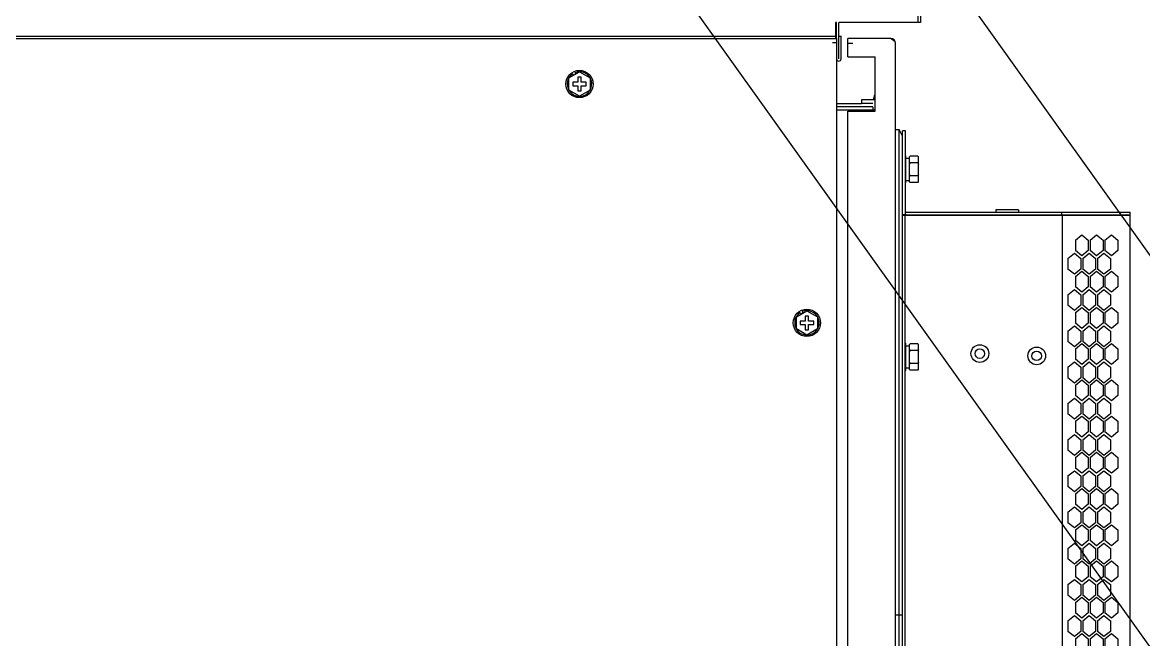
# Model space of a CAD drawing. Extents: x 61367 to 140945, y -1257 to 25588.
# Drawn here: x 83230.6 to 83723.6, y 20165.8 to 20437.2 of the extents above; entities that cross this region are included whole.
import ezdxf

# ---------------------------------------------------------------- set-up
doc = ezdxf.new("R2010")
doc.units = 0
doc.header["$MEASUREMENT"] = 0
doc.layers.get('0').update_dxf_attribs({"linetype": 'CONTINUOUS'})
for name, color, linetype in [('2401-00300-M6-16HWMC_0', 7, 'CONTINUOUS'), ('2401-00336-S-M6-12HWM_0', 7, 'CONTINUOUS'), ('4209-0510_0', 7, 'CONTINUOUS'), ('4212-40888_0_0', 7, 'CONTINUOUS'), ('4212-68099_1_0', 7, 'CONTINUOUS'), ('4212-73754_1_0', 7, 'CONTINUOUS'), ('4212-98011_2_2_0', 7, 'CONTINUOUS'), ('4212-98011_2_3_0', 7, 'CONTINUOUS'), ('4212-KH001_041_0', 7, 'CONTINUOUS'), ('4212-KH011_041_0', 7, 'CONTINUOUS'), ('4212-Y040801_1_1_0', 7, 'CONTINUOUS'), ('4212-Y040801_1_2_0', 7, 'CONTINUOUS'), ('4215-0412-2_0', 7, 'CONTINUOUS'), ('YT-50-01_AF0_1_0', 7, 'CONTINUOUS'), ('YT-50-01_AF0_2_0', 7, 'CONTINUOUS')]:
    doc.layers.add(name, color=color, linetype=linetype)

# ---------------------------------------------------------------- blocks, each defined once
blk = doc.blocks.new('RYTYHTR')
at = {"layer": '2401-00300-M6-16HWMC_0', "color": 7, "linetype": 'Continuous'}
for p, q in [((-34377.04, -67530.49), (-34372.4, -67527.81)), ((-34375.42, -67528.71), (-34374.89, -67529.24)), ((-34373.99, -67528.73), (-34374.5, -67528.22)), ((-34373.15, -67530.16), (-34373.15, -67532.41)), ((-34371.65, -67530.16), (-34373.15, -67530.16)), ((-34372.4, -67527.81), (-34367.77, -67530.49)), ((-34371.65, -67532.41), (-34371.65, -67530.16)), ((-34377.04, -67535.84), (-34377.04, -67530.49)), ((-34375.4, -67532.41), (-34375.4, -67533.91)), ((-34373.15, -67532.41), (-34375.4, -67532.41)), ((-34375.4, -67533.91), (-34373.15, -67533.91)), ((-34373.15, -67533.91), (-34373.15, -67536.16)), ((-34369.4, -67532.41), (-34371.65, -67532.41)), ((-34371.65, -67536.16), (-34371.65, -67533.91)), ((-34371.65, -67533.91), (-34369.4, -67533.91)), ((-34369.4, -67533.91), (-34369.4, -67532.41)), ((-34367.77, -67530.49), (-34367.77, -67535.84)), ((-34372.4, -67538.52), (-34377.04, -67535.84)), ((-34373.15, -67536.16), (-34371.65, -67536.16)), ((-34367.77, -67535.84), (-34372.4, -67538.52)), ((-34277.04, -67635.49), (-34272.4, -67632.81)), ((-34275.42, -67633.71), (-34274.89, -67634.24)), ((-34273.99, -67633.73), (-34274.5, -67633.22)), ((-34272.4, -67632.81), (-34267.77, -67635.49)), ((-34277.04, -67640.84), (-34277.04, -67635.49)), ((-34275.4, -67637.41), (-34275.4, -67638.91)), ((-34273.15, -67637.41), (-34275.4, -67637.41)), ((-34273.15, -67635.16), (-34273.15, -67637.41)), ((-34271.65, -67635.16), (-34273.15, -67635.16)), ((-34271.65, -67637.41), (-34271.65, -67635.16)), ((-34269.4, -67637.41), (-34271.65, -67637.41)), ((-34269.4, -67638.91), (-34269.4, -67637.41)), ((-34267.77, -67635.49), (-34267.77, -67640.84)), ((-34272.4, -67643.52), (-34277.04, -67640.84)), ((-34275.4, -67638.91), (-34273.15, -67638.91)), ((-34273.15, -67638.91), (-34273.15, -67641.16)), ((-34273.15, -67641.16), (-34271.65, -67641.16)), ((-34267.77, -67640.84), (-34272.4, -67643.52)), ((-34271.65, -67641.16), (-34271.65, -67638.91)), ((-34271.65, -67638.91), (-34269.4, -67638.91))]:
    blk.add_line(p, q, dxfattribs=at)
for centre in [(-34372.4, -67533.16), (-34272.4, -67638.16)]:
    blk.add_circle(centre, 6, dxfattribs=at)
for centre in [(-34372.4, -67533.16), (-34272.4, -67638.16)]:
    blk.add_arc(centre, 5.38, 124.1123, 112.9799, dxfattribs=at)
at = {"layer": '2401-00336-S-M6-12HWM_0', "color": 7, "linetype": 'Continuous'}
for p, q in [((-34229.1, -67564.66), (-34228.9, -67564.66)), ((-34228.9, -67576.66), (-34228.9, -67564.66)), ((-34227.3, -67565.19), (-34227, -67564.89)), ((-34223.6, -67564.89), (-34227, -67564.89)), ((-34223.6, -67564.89), (-34223.3, -67565.19)), ((-34228.9, -67565.81), (-34227.3, -67565.81)), ((-34227.3, -67576.14), (-34227.3, -67565.19)), ((-34223.6, -67567.78), (-34227, -67567.78)), ((-34223.3, -67576.14), (-34223.3, -67565.19)), ((-34223.6, -67573.55), (-34227, -67573.55)), ((-34229.1, -67576.66), (-34228.9, -67576.66)), ((-34228.9, -67575.51), (-34227.3, -67575.51)), ((-34227.3, -67576.14), (-34227, -67576.44)), ((-34223.6, -67576.44), (-34227, -67576.44)), ((-34223.6, -67576.44), (-34223.3, -67576.14)), ((-34229.15, -67647.16), (-34228.9, -67647.16)), ((-34228.9, -67659.16), (-34228.9, -67647.16)), ((-34228.9, -67648.31), (-34227.3, -67648.31)), ((-34227.3, -67647.69), (-34227, -67647.39)), ((-34227.3, -67658.64), (-34227.3, -67647.69)), ((-34223.6, -67647.39), (-34227, -67647.39)), ((-34223.6, -67647.39), (-34223.3, -67647.69)), ((-34223.3, -67658.64), (-34223.3, -67647.69)), ((-34223.6, -67650.28), (-34227, -67650.28)), ((-34228.9, -67658.01), (-34227.3, -67658.01)), ((-34223.6, -67656.05), (-34227, -67656.05)), ((-34229.15, -67659.16), (-34228.9, -67659.16)), ((-34227.3, -67658.64), (-34227, -67658.94)), ((-34223.6, -67658.94), (-34227, -67658.94)), ((-34223.6, -67658.94), (-34223.3, -67658.64))]:
    blk.add_line(p, q, dxfattribs=at)
for centre, start, end in [((-34226.06, -67567.47), 39.1364, 39.5013), ((-34224.55, -67573.86), 219.1364, 219.5012), ((-34226.06, -67649.97), 39.1364, 39.5013), ((-34224.55, -67656.36), 219.1364, 219.5012)]:
    blk.add_arc(centre, 3.56, start, end, dxfattribs=at)
for points in [[(-34227, -67564.89), (-34227.11, -67565), (-34227.21, -67565.11), (-34227.3, -67565.22)], [(-34223.6, -67564.89), (-34223.5, -67564.99), (-34223.41, -67565.09), (-34223.32, -67565.2)], [(-34227.3, -67567.45), (-34227.21, -67567.56), (-34227.11, -67567.67), (-34227, -67567.78)], [(-34227, -67567.78), (-34227.11, -67567.99), (-34227.21, -67568.21), (-34227.3, -67568.44)], [(-34223.3, -67567.45), (-34223.4, -67567.56), (-34223.5, -67567.67), (-34223.6, -67567.78)], [(-34223.6, -67567.78), (-34223.5, -67567.99), (-34223.4, -67568.21), (-34223.3, -67568.44)], [(-34227.3, -67572.89), (-34227.21, -67573.12), (-34227.11, -67573.34), (-34227, -67573.55)], [(-34227, -67573.55), (-34227.11, -67573.66), (-34227.21, -67573.77), (-34227.3, -67573.88)], [(-34223.3, -67572.89), (-34223.4, -67573.12), (-34223.5, -67573.34), (-34223.6, -67573.55)], [(-34223.6, -67573.55), (-34223.5, -67573.66), (-34223.4, -67573.77), (-34223.3, -67573.88)], [(-34227.29, -67576.13), (-34227.2, -67576.23), (-34227.1, -67576.34), (-34227, -67576.44)], [(-34223.3, -67576.11), (-34223.4, -67576.22), (-34223.5, -67576.33), (-34223.6, -67576.44)], [(-34227, -67647.39), (-34227.11, -67647.5), (-34227.21, -67647.61), (-34227.3, -67647.72)], [(-34223.6, -67647.39), (-34223.5, -67647.49), (-34223.41, -67647.59), (-34223.32, -67647.7)], [(-34227.3, -67649.95), (-34227.21, -67650.06), (-34227.11, -67650.17), (-34227, -67650.28)], [(-34227, -67650.28), (-34227.11, -67650.49), (-34227.21, -67650.71), (-34227.3, -67650.94)], [(-34223.3, -67649.95), (-34223.4, -67650.06), (-34223.5, -67650.17), (-34223.6, -67650.28)], [(-34223.6, -67650.28), (-34223.5, -67650.49), (-34223.4, -67650.71), (-34223.3, -67650.94)], [(-34227.3, -67655.39), (-34227.21, -67655.62), (-34227.11, -67655.84), (-34227, -67656.05)], [(-34227, -67656.05), (-34227.11, -67656.16), (-34227.21, -67656.27), (-34227.3, -67656.38)], [(-34227.29, -67658.63), (-34227.2, -67658.73), (-34227.1, -67658.84), (-34227, -67658.94)], [(-34223.3, -67655.39), (-34223.4, -67655.62), (-34223.5, -67655.84), (-34223.6, -67656.05)], [(-34223.6, -67656.05), (-34223.5, -67656.16), (-34223.4, -67656.27), (-34223.3, -67656.38)], [(-34223.3, -67658.61), (-34223.4, -67658.72), (-34223.5, -67658.83), (-34223.6, -67658.94)]]:
    blk.add_open_spline(points, degree=3, dxfattribs=at)
at = {"layer": '4209-0510_0', "color": 7, "linetype": 'Continuous'}
for p, q in [((-34189.35, -67588.45), (-34189.35, -67589.48)), ((-34179.35, -67588.45), (-34189.35, -67588.45)), ((-34179.35, -67588.45), (-34179.35, -67589.48)), ((-34189.35, -67590.68), (-34189.35, -67590.88)), ((-34179.35, -67590.68), (-34179.35, -67590.88))]:
    blk.add_line(p, q, dxfattribs=at)
at = {"layer": '4212-40888_0_0', "color": 7, "linetype": 'Continuous'}
blk.add_line((-34243.4, -67543.16), (-34243.4, -67544.66), dxfattribs=at)
blk.add_arc((-34235.4, -67541.41), 8, 153.8356, 170.4825, dxfattribs=at)
at = {"layer": '4212-68099_1_0', "color": 7, "linetype": 'Continuous'}
for p, q in [((-34254.4, -67521.16), (-34254.4, -67513.16)), ((-34235.6, -67513.16), (-34254.4, -67513.16)), ((-34252.2, -67515.36), (-34254.4, -67515.36)), ((-34233.4, -69585.96), (-34233.4, -67515.36)), ((-34254.4, -67521.16), (-34242.4, -67521.16)), ((-34242.4, -67545.16), (-34242.4, -67521.16)), ((-34254.4, -69588.16), (-34254.4, -67545.16)), ((-34254.4, -67545.16), (-34242.4, -67545.16))]:
    blk.add_line(p, q, dxfattribs=at)
blk.add_arc((-34235.6, -67515.36), 2.2, 0, 90, dxfattribs=at)
blk.add_open_spline([(-34233.4, -67515.36), (-34233.4, -67514.94), (-34234.19, -67514.01), (-34235.07, -67513.51), (-34235.6, -67513.16)], degree=3, knots=[0, 0, 0, 0, 0.400881, 1, 1, 1, 1], dxfattribs=at)
at = {"layer": '4212-73754_1_0', "color": 7, "linetype": 'Continuous'}
for p, q in [((-35910.4, -67513.16), (-34259.4, -67513.16)), ((-34261.1, -67514.86), (-34259.4, -67514.86)), ((-34259.4, -67513.16), (-34259.4, -68535.66))]:
    blk.add_line(p, q, dxfattribs=at)
at = {"layer": '4212-98011_2_2_0', "color": 7, "linetype": 'Continuous'}
for p, q in [((-34259.89, -67506.08), (-34259.89, -67512.09)), ((-35909.89, -67512.09), (-34259.89, -67512.09)), ((-34259.89, -67512.09), (-34259.89, -67513.16))]:
    blk.add_line(p, q, dxfattribs=at)
at = {"layer": '4212-98011_2_3_0', "color": 7, "linetype": 'Continuous'}
for p, q in [((-34259.39, -67513.16), (-34259.39, -67506.08)), ((-34258.39, -67522.09), (-34258.39, -67506.08)), ((-34258.39, -67512.09), (-34257.39, -67512.09)), ((-34257.39, -67522.09), (-34257.39, -67512.09))]:
    blk.add_line(p, q, dxfattribs=at)
blk.add_arc((-34258.39, -67522.09), 1, 180, 0, dxfattribs=at)
at = {"layer": '4212-KH001_041_0', "color": 7, "linetype": 'Continuous'}
for p, q in [((-34248.4, -67540.16), (-34248.4, -67541.66)), ((-34242.65, -67540.16), (-34248.4, -67540.16)), ((-34259.4, -67541.66), (-34248.4, -67541.66)), ((-34243.4, -67543.16), (-34259.4, -67543.16)), ((-34243.4, -67541.66), (-34248.4, -67541.66))]:
    blk.add_line(p, q, dxfattribs=at)
at = {"layer": '4212-KH011_041_0', "color": 7, "linetype": 'Continuous'}
for p, q in [((-34242.65, -67544.66), (-34259.4, -67544.66)), ((-34248.4, -67545.16), (-34248.4, -67544.66))]:
    blk.add_line(p, q, dxfattribs=at)
at = {"layer": '4212-Y040801_1_1_0', "color": 7, "linetype": 'Continuous'}
for p, q in [((-34223.6, -67482.43), (-34223.6, -67506.18)), ((-34222.4, -67482.43), (-34222.4, -67506.18)), ((-34222.4, -67506.18), (-34223.6, -67506.18))]:
    blk.add_line(p, q, dxfattribs=at)
at = {"layer": '4212-Y040801_1_2_0', "color": 7, "linetype": 'Continuous'}
for p, q in [((-34259.39, -67506.18), (-34259.89, -67506.18)), ((-34223.89, -67506.18), (-34258.39, -67506.18)), ((-34223.89, -67506.08), (-34223.89, -67506.18))]:
    blk.add_line(p, q, dxfattribs=at)
at = {"layer": '4215-0412-2_0', "color": 7, "linetype": 'Continuous'}
for p, q in [((-34230.3, -67590.68), (-34230.3, -67553.68)), ((-34229.1, -67553.68), (-34230.3, -67553.68)), ((-34229.1, -67590.68), (-34229.1, -67553.68)), ((-34228.9, -67589.48), (-34130.3, -67589.48)), ((-34160.3, -67590.68), (-34160.3, -67589.48)), ((-34130.3, -67590.68), (-34130.3, -67589.48)), ((-34230.35, -68019.48), (-34230.35, -67590.88)), ((-34230.35, -67590.88), (-34130.3, -67590.88)), ((-34229.1, -67590.68), (-34230.3, -67590.68)), ((-34229.15, -68019.48), (-34229.15, -67590.88)), ((-34228.9, -67590.68), (-34130.3, -67590.68)), ((-34159.95, -68019.48), (-34159.95, -67590.88)), ((-34130.3, -68019.48), (-34130.3, -67590.88)), ((-34154.33, -67601.79), (-34151.5, -67599.48)), ((-34154.33, -67601.79), (-34154.33, -67606.41)), ((-34151.5, -67599.48), (-34148.68, -67601.79)), ((-34148.68, -67601.79), (-34148.68, -67606.41)), ((-34147.83, -67601.79), (-34145, -67599.48)), ((-34147.83, -67601.79), (-34147.83, -67606.41)), ((-34145, -67599.48), (-34142.17, -67601.79)), ((-34142.17, -67601.79), (-34142.17, -67606.41)), ((-34141.32, -67601.79), (-34138.49, -67599.48)), ((-34141.32, -67601.79), (-34141.32, -67606.41)), ((-34138.49, -67599.48), (-34135.66, -67601.79)), ((-34135.66, -67601.79), (-34135.66, -67606.41)), ((-34157.6, -67609.89), (-34154.77, -67607.58)), ((-34154.77, -67607.58), (-34151.94, -67609.89)), ((-34151.5, -67608.72), (-34154.33, -67606.41)), ((-34148.68, -67606.41), (-34151.5, -67608.72)), ((-34151.09, -67609.89), (-34148.27, -67607.58)), ((-34148.27, -67607.58), (-34145.44, -67609.89)), ((-34145, -67608.72), (-34147.83, -67606.41)), ((-34142.17, -67606.41), (-34145, -67608.72)), ((-34144.59, -67609.89), (-34141.76, -67607.58)), ((-34141.76, -67607.58), (-34138.93, -67609.89)), ((-34138.49, -67608.72), (-34141.32, -67606.41)), ((-34135.66, -67606.41), (-34138.49, -67608.72)), ((-34157.6, -67609.89), (-34157.6, -67614.51)), ((-34151.94, -67609.89), (-34151.94, -67614.51)), ((-34151.09, -67609.89), (-34151.09, -67614.51)), ((-34145.44, -67609.89), (-34145.44, -67614.51)), ((-34144.59, -67609.89), (-34144.59, -67614.51)), ((-34138.93, -67609.89), (-34138.93, -67614.51)), ((-34154.77, -67616.82), (-34157.6, -67614.51)), ((-34151.94, -67614.51), (-34154.77, -67616.82)), ((-34154.33, -67617.72), (-34151.5, -67615.41)), ((-34154.33, -67617.72), (-34154.33, -67622.34)), ((-34151.5, -67615.41), (-34148.68, -67617.72)), ((-34148.27, -67616.82), (-34151.09, -67614.51)), ((-34148.68, -67617.72), (-34148.68, -67622.34)), ((-34145.44, -67614.51), (-34148.27, -67616.82)), ((-34147.83, -67617.72), (-34145, -67615.41)), ((-34147.83, -67617.72), (-34147.83, -67622.34)), ((-34145, -67615.41), (-34142.17, -67617.72)), ((-34141.76, -67616.82), (-34144.59, -67614.51)), ((-34142.17, -67617.72), (-34142.17, -67622.34)), ((-34138.93, -67614.51), (-34141.76, -67616.82)), ((-34141.32, -67617.72), (-34138.49, -67615.41)), ((-34141.32, -67617.72), (-34141.32, -67622.34)), ((-34138.49, -67615.41), (-34135.66, -67617.72)), ((-34135.66, -67617.72), (-34135.66, -67622.34)), ((-34157.6, -67625.82), (-34154.77, -67623.51)), ((-34154.77, -67623.51), (-34151.94, -67625.82)), ((-34151.5, -67624.65), (-34154.33, -67622.34)), ((-34148.68, -67622.34), (-34151.5, -67624.65)), ((-34151.09, -67625.82), (-34148.27, -67623.51)), ((-34148.27, -67623.51), (-34145.44, -67625.82)), ((-34145, -67624.65), (-34147.83, -67622.34)), ((-34142.17, -67622.34), (-34145, -67624.65)), ((-34144.59, -67625.82), (-34141.76, -67623.51)), ((-34141.76, -67623.51), (-34138.93, -67625.82)), ((-34138.49, -67624.65), (-34141.32, -67622.34)), ((-34135.66, -67622.34), (-34138.49, -67624.65)), ((-34157.6, -67625.82), (-34157.6, -67630.44)), ((-34151.94, -67625.82), (-34151.94, -67630.44)), ((-34151.09, -67625.82), (-34151.09, -67630.44)), ((-34145.44, -67625.82), (-34145.44, -67630.44)), ((-34144.59, -67625.82), (-34144.59, -67630.44)), ((-34138.93, -67625.82), (-34138.93, -67630.44)), ((-34154.77, -67632.75), (-34157.6, -67630.44)), ((-34151.94, -67630.44), (-34154.77, -67632.75)), ((-34154.33, -67633.65), (-34151.5, -67631.34)), ((-34154.33, -67633.65), (-34154.33, -67638.27)), ((-34151.5, -67631.34), (-34148.68, -67633.65)), ((-34148.27, -67632.75), (-34151.09, -67630.44)), ((-34148.68, -67633.65), (-34148.68, -67638.27)), ((-34145.44, -67630.44), (-34148.27, -67632.75)), ((-34147.83, -67633.65), (-34145, -67631.34)), ((-34147.83, -67633.65), (-34147.83, -67638.27)), ((-34145, -67631.34), (-34142.17, -67633.65)), ((-34141.76, -67632.75), (-34144.59, -67630.44)), ((-34142.17, -67633.65), (-34142.17, -67638.27)), ((-34138.93, -67630.44), (-34141.76, -67632.75)), ((-34141.32, -67633.65), (-34138.49, -67631.34)), ((-34141.32, -67633.65), (-34141.32, -67638.27)), ((-34138.49, -67631.34), (-34135.66, -67633.65)), ((-34135.66, -67633.65), (-34135.66, -67638.27)), ((-34151.5, -67640.58), (-34154.33, -67638.27)), ((-34148.68, -67638.27), (-34151.5, -67640.58)), ((-34145, -67640.58), (-34147.83, -67638.27)), ((-34142.17, -67638.27), (-34145, -67640.58)), ((-34138.49, -67640.58), (-34141.32, -67638.27)), ((-34135.66, -67638.27), (-34138.49, -67640.58)), ((-34157.6, -67641.75), (-34154.77, -67639.44)), ((-34157.6, -67641.75), (-34157.6, -67646.37)), ((-34154.77, -67639.44), (-34151.94, -67641.75)), ((-34151.94, -67641.75), (-34151.94, -67646.37)), ((-34151.09, -67641.75), (-34148.27, -67639.44)), ((-34151.09, -67641.75), (-34151.09, -67646.37)), ((-34148.27, -67639.44), (-34145.44, -67641.75)), ((-34145.44, -67641.75), (-34145.44, -67646.37)), ((-34144.59, -67641.75), (-34141.76, -67639.44)), ((-34144.59, -67641.75), (-34144.59, -67646.37)), ((-34141.76, -67639.44), (-34138.93, -67641.75)), ((-34138.93, -67641.75), (-34138.93, -67646.37)), ((-34154.77, -67648.68), (-34157.6, -67646.37)), ((-34151.94, -67646.37), (-34154.77, -67648.68)), ((-34154.33, -67649.58), (-34151.5, -67647.27)), ((-34151.5, -67647.27), (-34148.68, -67649.58)), ((-34148.27, -67648.68), (-34151.09, -67646.37)), ((-34145.44, -67646.37), (-34148.27, -67648.68)), ((-34147.83, -67649.58), (-34145, -67647.27)), ((-34145, -67647.27), (-34142.17, -67649.58)), ((-34141.76, -67648.68), (-34144.59, -67646.37)), ((-34138.93, -67646.37), (-34141.76, -67648.68)), ((-34141.32, -67649.58), (-34138.49, -67647.27)), ((-34138.49, -67647.27), (-34135.66, -67649.58)), ((-34154.33, -67649.58), (-34154.33, -67654.2)), ((-34148.68, -67649.58), (-34148.68, -67654.2)), ((-34147.83, -67649.58), (-34147.83, -67654.2)), ((-34142.17, -67649.58), (-34142.17, -67654.2)), ((-34141.32, -67649.58), (-34141.32, -67654.2)), ((-34135.66, -67649.58), (-34135.66, -67654.2)), ((-34157.6, -67657.68), (-34154.77, -67655.37)), ((-34157.6, -67657.68), (-34157.6, -67662.3)), ((-34154.77, -67655.37), (-34151.94, -67657.68)), ((-34151.5, -67656.51), (-34154.33, -67654.2)), ((-34151.94, -67657.68), (-34151.94, -67662.3)), ((-34148.68, -67654.2), (-34151.5, -67656.51)), ((-34151.09, -67657.68), (-34148.27, -67655.37)), ((-34151.09, -67657.68), (-34151.09, -67662.3)), ((-34148.27, -67655.37), (-34145.44, -67657.68)), ((-34145, -67656.51), (-34147.83, -67654.2)), ((-34145.44, -67657.68), (-34145.44, -67662.3)), ((-34142.17, -67654.2), (-34145, -67656.51)), ((-34144.59, -67657.68), (-34141.76, -67655.37)), ((-34144.59, -67657.68), (-34144.59, -67662.3)), ((-34141.76, -67655.37), (-34138.93, -67657.68)), ((-34138.49, -67656.51), (-34141.32, -67654.2)), ((-34138.93, -67657.68), (-34138.93, -67662.3)), ((-34135.66, -67654.2), (-34138.49, -67656.51)), ((-34154.77, -67664.61), (-34157.6, -67662.3)), ((-34151.94, -67662.3), (-34154.77, -67664.61)), ((-34154.33, -67665.51), (-34151.5, -67663.2)), ((-34151.5, -67663.2), (-34148.68, -67665.51)), ((-34148.27, -67664.61), (-34151.09, -67662.3)), ((-34145.44, -67662.3), (-34148.27, -67664.61)), ((-34147.83, -67665.51), (-34145, -67663.2)), ((-34145, -67663.2), (-34142.17, -67665.51)), ((-34141.76, -67664.61), (-34144.59, -67662.3)), ((-34138.93, -67662.3), (-34141.76, -67664.61)), ((-34141.32, -67665.51), (-34138.49, -67663.2)), ((-34138.49, -67663.2), (-34135.66, -67665.51)), ((-34154.33, -67665.51), (-34154.33, -67670.13)), ((-34148.68, -67665.51), (-34148.68, -67670.13)), ((-34147.83, -67665.51), (-34147.83, -67670.13)), ((-34142.17, -67665.51), (-34142.17, -67670.13)), ((-34141.32, -67665.51), (-34141.32, -67670.13)), ((-34135.66, -67665.51), (-34135.66, -67670.13)), ((-34157.6, -67673.61), (-34154.77, -67671.3)), ((-34154.77, -67671.3), (-34151.94, -67673.61)), ((-34151.5, -67672.44), (-34154.33, -67670.13)), ((-34148.68, -67670.13), (-34151.5, -67672.44)), ((-34151.09, -67673.61), (-34148.27, -67671.3)), ((-34148.27, -67671.3), (-34145.44, -67673.61)), ((-34145, -67672.44), (-34147.83, -67670.13)), ((-34142.17, -67670.13), (-34145, -67672.44)), ((-34144.59, -67673.61), (-34141.76, -67671.3)), ((-34141.76, -67671.3), (-34138.93, -67673.61)), ((-34138.49, -67672.44), (-34141.32, -67670.13)), ((-34135.66, -67670.13), (-34138.49, -67672.44)), ((-34157.6, -67673.61), (-34157.6, -67678.23)), ((-34154.77, -67680.54), (-34157.6, -67678.23)), ((-34151.94, -67678.23), (-34154.77, -67680.54)), ((-34151.94, -67673.61), (-34151.94, -67678.23)), ((-34151.09, -67673.61), (-34151.09, -67678.23)), ((-34148.27, -67680.54), (-34151.09, -67678.23)), ((-34145.44, -67678.23), (-34148.27, -67680.54)), ((-34145.44, -67673.61), (-34145.44, -67678.23)), ((-34144.59, -67673.61), (-34144.59, -67678.23)), ((-34141.76, -67680.54), (-34144.59, -67678.23)), ((-34138.93, -67678.23), (-34141.76, -67680.54)), ((-34138.93, -67673.61), (-34138.93, -67678.23)), ((-34154.33, -67681.44), (-34151.5, -67679.13)), ((-34154.33, -67681.44), (-34154.33, -67686.06)), ((-34151.5, -67679.13), (-34148.68, -67681.44)), ((-34148.68, -67681.44), (-34148.68, -67686.06)), ((-34147.83, -67681.44), (-34145, -67679.13)), ((-34147.83, -67681.44), (-34147.83, -67686.06)), ((-34145, -67679.13), (-34142.17, -67681.44)), ((-34142.17, -67681.44), (-34142.17, -67686.06)), ((-34141.32, -67681.44), (-34138.49, -67679.13)), ((-34141.32, -67681.44), (-34141.32, -67686.06)), ((-34138.49, -67679.13), (-34135.66, -67681.44)), ((-34135.66, -67681.44), (-34135.66, -67686.06)), ((-34157.6, -67689.54), (-34154.77, -67687.23)), ((-34154.77, -67687.23), (-34151.94, -67689.54)), ((-34151.5, -67688.37), (-34154.33, -67686.06)), ((-34148.68, -67686.06), (-34151.5, -67688.37)), ((-34151.09, -67689.54), (-34148.27, -67687.23)), ((-34148.27, -67687.23), (-34145.44, -67689.54)), ((-34145, -67688.37), (-34147.83, -67686.06)), ((-34142.17, -67686.06), (-34145, -67688.37)), ((-34144.59, -67689.54), (-34141.76, -67687.23)), ((-34141.76, -67687.23), (-34138.93, -67689.54)), ((-34138.49, -67688.37), (-34141.32, -67686.06)), ((-34135.66, -67686.06), (-34138.49, -67688.37)), ((-34157.6, -67689.54), (-34157.6, -67694.16)), ((-34151.94, -67689.54), (-34151.94, -67694.16)), ((-34151.09, -67689.54), (-34151.09, -67694.16)), ((-34145.44, -67689.54), (-34145.44, -67694.16)), ((-34144.59, -67689.54), (-34144.59, -67694.16)), ((-34138.93, -67689.54), (-34138.93, -67694.16)), ((-34154.77, -67696.47), (-34157.6, -67694.16)), ((-34151.94, -67694.16), (-34154.77, -67696.47)), ((-34154.33, -67697.37), (-34151.5, -67695.06)), ((-34154.33, -67697.37), (-34154.33, -67701.99)), ((-34151.5, -67695.06), (-34148.68, -67697.37)), ((-34148.27, -67696.47), (-34151.09, -67694.16)), ((-34148.68, -67697.37), (-34148.68, -67701.99)), ((-34145.44, -67694.16), (-34148.27, -67696.47)), ((-34147.83, -67697.37), (-34145, -67695.06)), ((-34147.83, -67697.37), (-34147.83, -67701.99)), ((-34145, -67695.06), (-34142.17, -67697.37)), ((-34141.76, -67696.47), (-34144.59, -67694.16)), ((-34142.17, -67697.37), (-34142.17, -67701.99)), ((-34138.93, -67694.16), (-34141.76, -67696.47)), ((-34141.32, -67697.37), (-34138.49, -67695.06)), ((-34141.32, -67697.37), (-34141.32, -67701.99)), ((-34138.49, -67695.06), (-34135.66, -67697.37)), ((-34135.66, -67697.37), (-34135.66, -67701.99)), ((-34151.5, -67704.3), (-34154.33, -67701.99)), ((-34148.68, -67701.99), (-34151.5, -67704.3)), ((-34145, -67704.3), (-34147.83, -67701.99)), ((-34142.17, -67701.99), (-34145, -67704.3)), ((-34138.49, -67704.3), (-34141.32, -67701.99)), ((-34135.66, -67701.99), (-34138.49, -67704.3)), ((-34157.6, -67705.47), (-34154.77, -67703.16)), ((-34157.6, -67705.47), (-34157.6, -67710.09)), ((-34154.77, -67703.16), (-34151.94, -67705.47)), ((-34151.94, -67705.47), (-34151.94, -67710.09)), ((-34151.09, -67705.47), (-34148.27, -67703.16)), ((-34151.09, -67705.47), (-34151.09, -67710.09)), ((-34148.27, -67703.16), (-34145.44, -67705.47)), ((-34145.44, -67705.47), (-34145.44, -67710.09)), ((-34144.59, -67705.47), (-34141.76, -67703.16)), ((-34144.59, -67705.47), (-34144.59, -67710.09)), ((-34141.76, -67703.16), (-34138.93, -67705.47)), ((-34138.93, -67705.47), (-34138.93, -67710.09)), ((-34154.77, -67712.4), (-34157.6, -67710.09)), ((-34151.94, -67710.09), (-34154.77, -67712.4)), ((-34154.33, -67713.3), (-34151.5, -67710.99)), ((-34151.5, -67710.99), (-34148.68, -67713.3)), ((-34148.27, -67712.4), (-34151.09, -67710.09)), ((-34145.44, -67710.09), (-34148.27, -67712.4)), ((-34147.83, -67713.3), (-34145, -67710.99)), ((-34145, -67710.99), (-34142.17, -67713.3)), ((-34141.76, -67712.4), (-34144.59, -67710.09)), ((-34138.93, -67710.09), (-34141.76, -67712.4)), ((-34141.32, -67713.3), (-34138.49, -67710.99)), ((-34138.49, -67710.99), (-34135.66, -67713.3)), ((-34154.33, -67713.3), (-34154.33, -67717.92)), ((-34148.68, -67713.3), (-34148.68, -67717.92)), ((-34147.83, -67713.3), (-34147.83, -67717.92)), ((-34142.17, -67713.3), (-34142.17, -67717.92)), ((-34141.32, -67713.3), (-34141.32, -67717.92)), ((-34135.66, -67713.3), (-34135.66, -67717.92)), ((-34157.6, -67721.4), (-34154.77, -67719.09)), ((-34157.6, -67721.4), (-34157.6, -67726.02)), ((-34154.77, -67719.09), (-34151.94, -67721.4)), ((-34151.5, -67720.23), (-34154.33, -67717.92)), ((-34151.94, -67721.4), (-34151.94, -67726.02)), ((-34148.68, -67717.92), (-34151.5, -67720.23)), ((-34151.09, -67721.4), (-34148.27, -67719.09)), ((-34151.09, -67721.4), (-34151.09, -67726.02)), ((-34148.27, -67719.09), (-34145.44, -67721.4)), ((-34145, -67720.23), (-34147.83, -67717.92)), ((-34145.44, -67721.4), (-34145.44, -67726.02)), ((-34142.17, -67717.92), (-34145, -67720.23)), ((-34144.59, -67721.4), (-34141.76, -67719.09)), ((-34144.59, -67721.4), (-34144.59, -67726.02)), ((-34141.76, -67719.09), (-34138.93, -67721.4)), ((-34138.49, -67720.23), (-34141.32, -67717.92)), ((-34138.93, -67721.4), (-34138.93, -67726.02)), ((-34135.66, -67717.92), (-34138.49, -67720.23)), ((-34154.77, -67728.33), (-34157.6, -67726.02)), ((-34151.94, -67726.02), (-34154.77, -67728.33)), ((-34154.33, -67729.23), (-34151.5, -67726.92)), ((-34151.5, -67726.92), (-34148.68, -67729.23)), ((-34148.27, -67728.33), (-34151.09, -67726.02)), ((-34145.44, -67726.02), (-34148.27, -67728.33)), ((-34147.83, -67729.23), (-34145, -67726.92)), ((-34145, -67726.92), (-34142.17, -67729.23)), ((-34141.76, -67728.33), (-34144.59, -67726.02)), ((-34138.93, -67726.02), (-34141.76, -67728.33)), ((-34141.32, -67729.23), (-34138.49, -67726.92)), ((-34138.49, -67726.92), (-34135.66, -67729.23)), ((-34154.33, -67729.23), (-34154.33, -67733.85)), ((-34148.68, -67729.23), (-34148.68, -67733.85)), ((-34147.83, -67729.23), (-34147.83, -67733.85)), ((-34142.17, -67729.23), (-34142.17, -67733.85)), ((-34141.32, -67729.23), (-34141.32, -67733.85)), ((-34135.66, -67729.23), (-34135.66, -67733.85)), ((-34157.6, -67737.33), (-34154.77, -67735.02)), ((-34157.6, -67737.33), (-34157.6, -67741.95)), ((-34154.77, -67735.02), (-34151.94, -67737.33)), ((-34151.5, -67736.16), (-34154.33, -67733.85)), ((-34151.94, -67737.33), (-34151.94, -67741.95)), ((-34148.68, -67733.85), (-34151.5, -67736.16)), ((-34151.09, -67737.33), (-34148.27, -67735.02)), ((-34151.09, -67737.33), (-34151.09, -67741.95)), ((-34148.27, -67735.02), (-34145.44, -67737.33)), ((-34145, -67736.16), (-34147.83, -67733.85)), ((-34145.44, -67737.33), (-34145.44, -67741.95)), ((-34142.17, -67733.85), (-34145, -67736.16)), ((-34144.59, -67737.33), (-34141.76, -67735.02)), ((-34144.59, -67737.33), (-34144.59, -67741.95)), ((-34141.76, -67735.02), (-34138.93, -67737.33)), ((-34138.49, -67736.16), (-34141.32, -67733.85)), ((-34138.93, -67737.33), (-34138.93, -67741.95)), ((-34135.66, -67733.85), (-34138.49, -67736.16)), ((-34154.77, -67744.26), (-34157.6, -67741.95)), ((-34151.94, -67741.95), (-34154.77, -67744.26)), ((-34148.27, -67744.26), (-34151.09, -67741.95)), ((-34145.44, -67741.95), (-34148.27, -67744.26)), ((-34141.76, -67744.26), (-34144.59, -67741.95)), ((-34138.93, -67741.95), (-34141.76, -67744.26)), ((-34154.33, -67745.16), (-34151.5, -67742.85)), ((-34154.33, -67745.16), (-34154.33, -67749.78)), ((-34151.5, -67742.85), (-34148.68, -67745.16)), ((-34148.68, -67745.16), (-34148.68, -67749.78)), ((-34147.83, -67745.16), (-34145, -67742.85)), ((-34147.83, -67745.16), (-34147.83, -67749.78)), ((-34145, -67742.85), (-34142.17, -67745.16)), ((-34142.17, -67745.16), (-34142.17, -67749.78)), ((-34141.32, -67745.16), (-34138.49, -67742.85)), ((-34141.32, -67745.16), (-34141.32, -67749.78)), ((-34138.49, -67742.85), (-34135.66, -67745.16)), ((-34135.66, -67745.16), (-34135.66, -67749.78)), ((-34157.6, -67753.26), (-34154.77, -67750.95)), ((-34154.77, -67750.95), (-34151.94, -67753.26)), ((-34151.5, -67752.09), (-34154.33, -67749.78)), ((-34148.68, -67749.78), (-34151.5, -67752.09)), ((-34151.09, -67753.26), (-34148.27, -67750.95)), ((-34148.27, -67750.95), (-34145.44, -67753.26)), ((-34145, -67752.09), (-34147.83, -67749.78)), ((-34142.17, -67749.78), (-34145, -67752.09)), ((-34144.59, -67753.26), (-34141.76, -67750.95)), ((-34141.76, -67750.95), (-34138.93, -67753.26)), ((-34138.49, -67752.09), (-34141.32, -67749.78)), ((-34135.66, -67749.78), (-34138.49, -67752.09)), ((-34157.6, -67753.26), (-34157.6, -67757.88)), ((-34151.94, -67753.26), (-34151.94, -67757.88)), ((-34151.09, -67753.26), (-34151.09, -67757.88)), ((-34145.44, -67753.26), (-34145.44, -67757.88)), ((-34144.59, -67753.26), (-34144.59, -67757.88)), ((-34138.93, -67753.26), (-34138.93, -67757.88)), ((-34154.77, -67760.19), (-34157.6, -67757.88)), ((-34151.94, -67757.88), (-34154.77, -67760.19)), ((-34154.33, -67761.09), (-34151.5, -67758.78)), ((-34154.33, -67761.09), (-34154.33, -67765.71)), ((-34151.5, -67758.78), (-34148.68, -67761.09)), ((-34148.27, -67760.19), (-34151.09, -67757.88)), ((-34148.68, -67761.09), (-34148.68, -67765.71)), ((-34145.44, -67757.88), (-34148.27, -67760.19)), ((-34147.83, -67761.09), (-34145, -67758.78)), ((-34147.83, -67761.09), (-34147.83, -67765.71)), ((-34145, -67758.78), (-34142.17, -67761.09)), ((-34141.76, -67760.19), (-34144.59, -67757.88)), ((-34142.17, -67761.09), (-34142.17, -67765.71)), ((-34138.93, -67757.88), (-34141.76, -67760.19)), ((-34141.32, -67761.09), (-34138.49, -67758.78)), ((-34141.32, -67761.09), (-34141.32, -67765.71)), ((-34138.49, -67758.78), (-34135.66, -67761.09)), ((-34135.66, -67761.09), (-34135.66, -67765.71)), ((-34157.6, -67769.19), (-34154.77, -67766.88)), ((-34154.77, -67766.88), (-34151.94, -67769.19)), ((-34151.5, -67768.02), (-34154.33, -67765.71)), ((-34148.68, -67765.71), (-34151.5, -67768.02)), ((-34151.09, -67769.19), (-34148.27, -67766.88)), ((-34148.27, -67766.88), (-34145.44, -67769.19)), ((-34145, -67768.02), (-34147.83, -67765.71)), ((-34142.17, -67765.71), (-34145, -67768.02)), ((-34144.59, -67769.19), (-34141.76, -67766.88)), ((-34141.76, -67766.88), (-34138.93, -67769.19)), ((-34138.49, -67768.02), (-34141.32, -67765.71)), ((-34135.66, -67765.71), (-34138.49, -67768.02)), ((-34157.6, -67769.19), (-34157.6, -67773.81)), ((-34151.94, -67769.19), (-34151.94, -67773.81)), ((-34151.09, -67769.19), (-34151.09, -67773.81)), ((-34145.44, -67769.19), (-34145.44, -67773.81)), ((-34144.59, -67769.19), (-34144.59, -67773.81)), ((-34138.93, -67769.19), (-34138.93, -67773.81)), ((-34154.77, -67776.12), (-34157.6, -67773.81)), ((-34151.94, -67773.81), (-34154.77, -67776.12)), ((-34154.33, -67777.02), (-34151.5, -67774.71)), ((-34151.5, -67774.71), (-34148.68, -67777.02)), ((-34148.27, -67776.12), (-34151.09, -67773.81)), ((-34145.44, -67773.81), (-34148.27, -67776.12)), ((-34147.83, -67777.02), (-34145, -67774.71)), ((-34145, -67774.71), (-34142.17, -67777.02)), ((-34141.76, -67776.12), (-34144.59, -67773.81)), ((-34138.93, -67773.81), (-34141.76, -67776.12)), ((-34141.32, -67777.02), (-34138.49, -67774.71)), ((-34138.49, -67774.71), (-34135.66, -67777.02)), ((-34154.33, -67777.02), (-34154.33, -67781.64)), ((-34148.68, -67777.02), (-34148.68, -67781.64)), ((-34147.83, -67777.02), (-34147.83, -67781.64)), ((-34142.17, -67777.02), (-34142.17, -67781.64)), ((-34141.32, -67777.02), (-34141.32, -67781.64)), ((-34135.66, -67777.02), (-34135.66, -67781.64))]:
    blk.add_line(p, q, dxfattribs=at)
for centre, radius in [((-34196.35, -67651.68), 3.9), ((-34196.35, -67651.68), 2.1), ((-34171.35, -67652.68), 3.9), ((-34171.35, -67652.68), 2.1)]:
    blk.add_circle(centre, radius, dxfattribs=at)
for centre, radius, start, end in [((-34228.9, -67589.28), 0.2, 180, 270), ((-34228.9, -67589.28), 1.4, 261.7441, 270), ((-34131.7, -67590.88), 0.2, 3.2999, 90), ((-34131.7, -67590.88), 1.4, 0, 8.1404)]:
    blk.add_arc(centre, radius, start, end, dxfattribs=at)
at = {"layer": 'YT-50-01_AF0_1_0', "color": 7, "linetype": 'Continuous'}
for p in [(-34233.4, -67553.16), (-34230.3, -67556.16)]:
    blk.add_line(p, (-34231.9, -67553.16), dxfattribs=at)
at = {"layer": 'YT-50-01_AF0_2_0', "color": 7, "linetype": 'Continuous'}
for p, q in [((-34233.4, -67553.16), (-34231.9, -67553.16)), ((-34231.9, -67980.16), (-34231.9, -67553.16)), ((-34230.3, -67556.16), (-34231.9, -67553.16)), ((-34230.3, -67590.88), (-34230.3, -67590.68))]:
    blk.add_line(p, q, dxfattribs=at)
at = {"layer": 'YT-50-01_AF0_2_0', "color": 5, "linetype": 'Continuous'}
blk.add_line((-34230.35, -67766.66), (-34233.4, -67766.66), dxfattribs=at)

msp = doc.modelspace()

# ---------------------------------------------------------------- linework, layer by layer
msp.add_lwpolyline([(83829.043, 20191.109), (83829.043, 20019.063), (83517.598, 20455.086), (83640.488, 20455.086), (83829.043, 20191.109)])

# ---------------------------------------------------------------- block references
at = {"lineweight": -3}
msp.add_blockref('RYTYHTR', (117847.947, 87943.251), dxfattribs=at)

doc.saveas('drawing.dxf')
